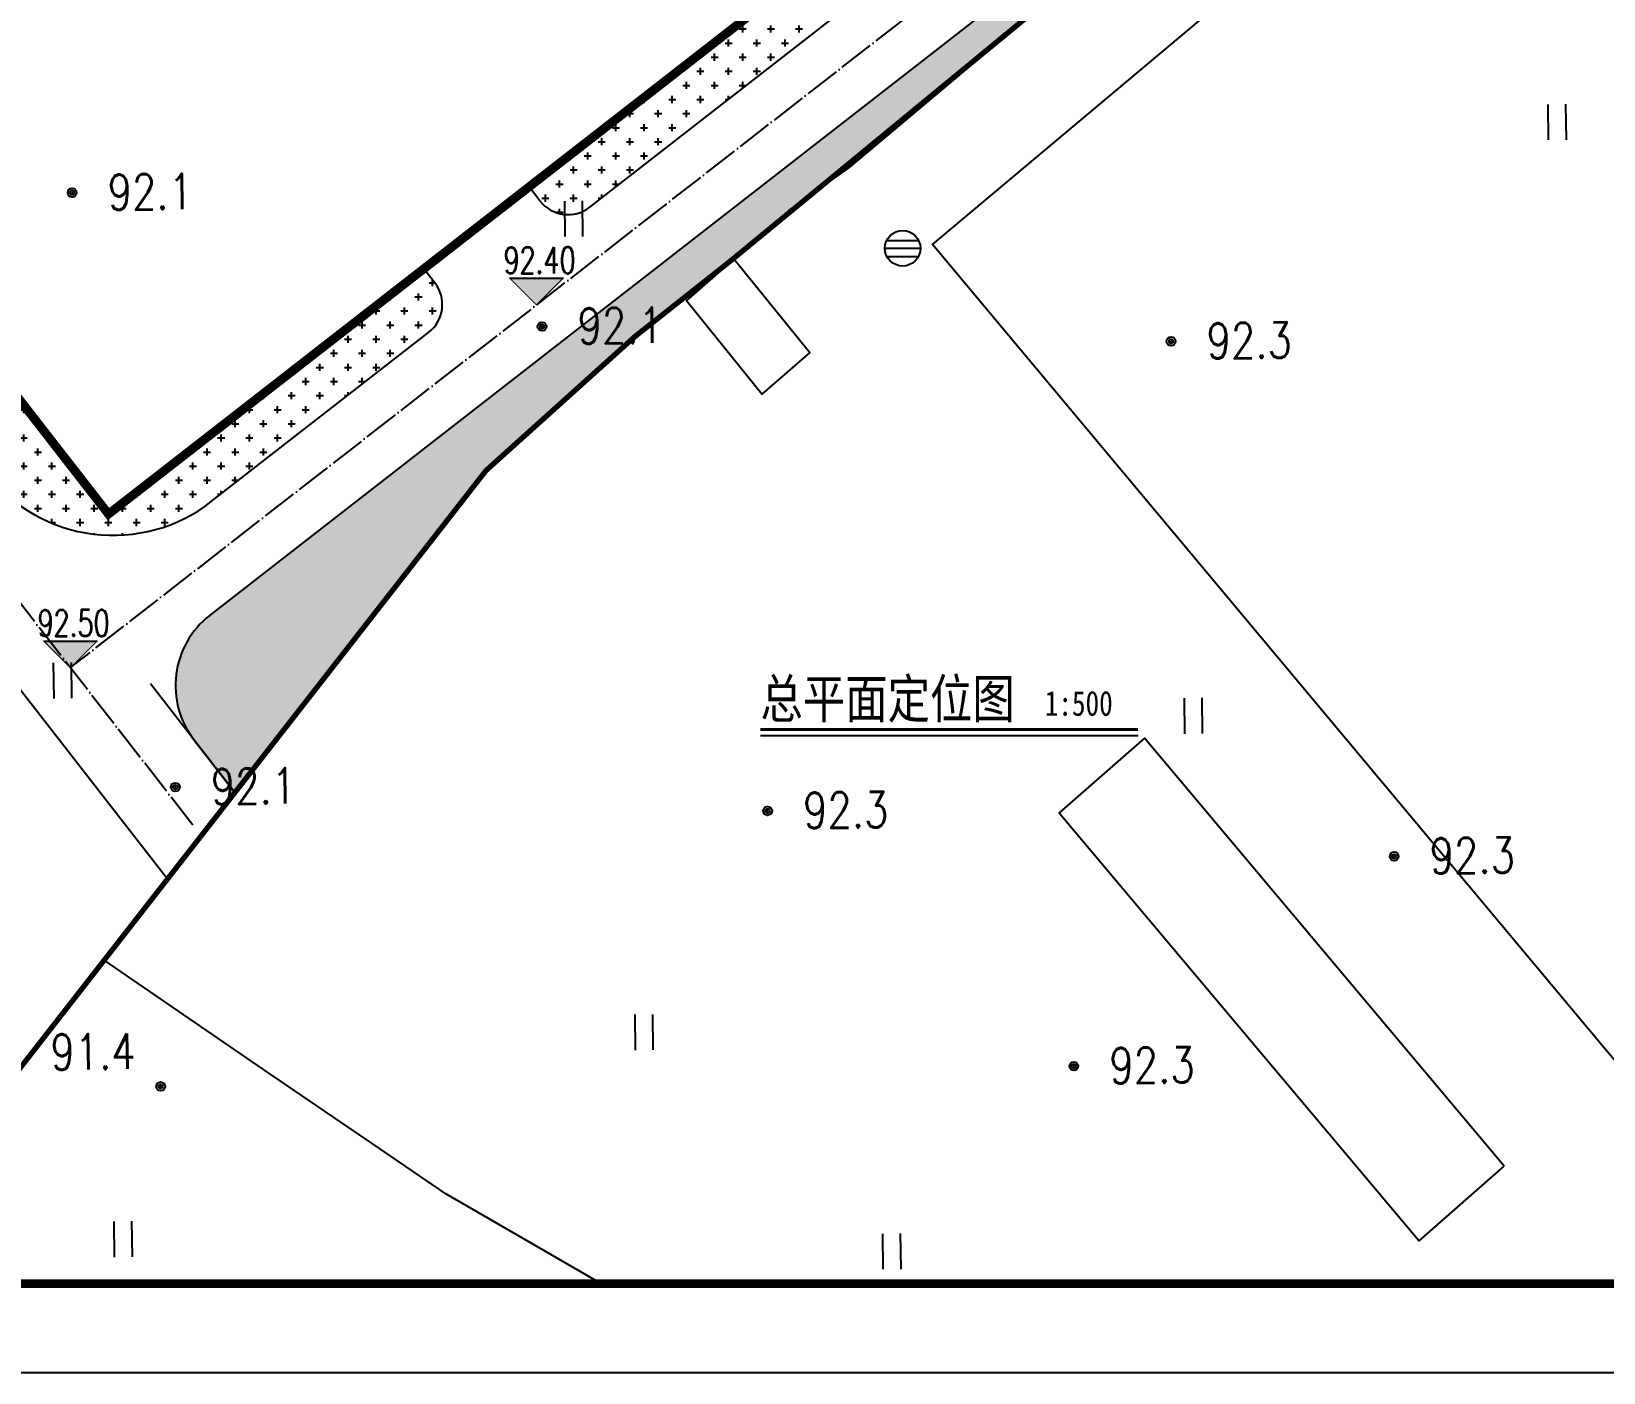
# Model space of a CAD drawing. Extents: x -266287 to 275962, y -324567 to 363765.
# Drawn here: x 116517 to 205038, y 153765 to 229255 of the extents above; entities that cross this region are included whole.
import ezdxf

# ---------------------------------------------------------------- set-up
doc = ezdxf.new("R2010")
doc.units = 0
doc.header["$LTSCALE"] = 1000
for name, pattern in [('8522', [4, 2, 2, 0]), ('DASH', [0.35, 0.25, -0.1]), ('DLJ', [2, 0, -2]), ('DOTE', [2.42, 2, -0.2, 0.02, -0.2])]:
    doc.linetypes.add(name, pattern=pattern)
doc.layers.get('0').update_dxf_attribs({"linetype": 'CONTINUOUS'})
for name, color, linetype in [('DIM_ELEV', 3, 'CONTINUOUS'), ('PUB_DIM', 3, 'CONTINUOUS'), ('PUB_TEXT', 7, 'CONTINUOUS'), ('PUB_TITLE', 4, 'CONTINUOUS'), ('图层1', 251, 'CONTINUOUS')]:
    doc.layers.add(name, color=color, linetype=linetype)
doc.styles.add('-黑体', font='simhei.ttf', dxfattribs={"width": 0.8})
doc.styles.add('_TCH_DIM', font='SIMPLEX', dxfattribs={"bigfont": 'GBCBIG'})
doc.styles.add('ROMANS', font='ROMANS.shx', dxfattribs={"width": 0.8})
pattern_1 = [(0, (0, 0), (793.75, 793.75), [396.875, -1190.625]), (90, (198.4, -198.4), (-793.75, 793.75), [396.875, -1190.625])]

# ---------------------------------------------------------------- blocks, each defined once
blk = doc.blocks.new('gc053')
for p, q in [((-1, 0), (1, 0)), ((-0.901, 0.434), (0.901, 0.434)), ((-0.884, -0.467), (0.884, -0.467))]:
    blk.add_line(p, q)
blk.add_circle((0, 0), 1)
blk = doc.blocks.new('9410')
for points in [[(-0.5, 2), (-0.5, 0)], [(0.5, 2), (0.5, 0)]]:
    blk.add_lwpolyline(points)
blk = doc.blocks.new('8310')
for radius in [0.25, 0.125]:
    blk.add_circle((0, 0), radius)

msp = doc.modelspace()

# ---------------------------------------------------------------- hatches: boundary and pattern name
h = msp.add_hatch()
h.set_pattern_fill('CROSS', color=3, scale=500, style=0)
h.set_pattern_definition(pattern_1)
edge = h.paths.add_edge_path()
edge.add_line((199160.71063, 255638.93682), (197923.77699, 250906.04242))
edge.add_line((197923.77699, 250906.04242), (150477.73021, 212064.69276))
edge.add_line((150477.73021, 212064.69276), (142115.30307, 204542.327))
edge.add_line((142115.30307, 204542.327), (127976.4675, 186415.12128))
edge.add_line((127976.4675, 186415.12128), (125597.04076, 189474.62265))
edge.add_arc((129440.30607, 192463.59605), 4868.74217, 126.3279798617, 217.8728197494, ccw=False)
edge.add_line((126556.03071, 196386.04502), (171932.59433, 231676.17834))
edge.add_line((171932.59433, 231676.17834), (194188.76758, 248985.18675))
edge.add_line((194188.76758, 248985.18675), (199160.71063, 255638.93682))
h = msp.add_hatch()
h.set_pattern_fill('CROSS', color=3, scale=500, style=0)
h.set_pattern_definition(pattern_1)
h.paths.add_polyline_path([(166945.07462, 234166.8203, -0.6240980166), (166541.59692, 234364.16415, -1), (167041.59692, 234364.16415, -0.2314527692), (166945.07462, 234166.8203), (180700.40534, 244829.17756, 0.4142135608), (181051.33452, 247635.74996), (180437.4237, 248425.12537), (144536.63077, 220504.46179), (145150.54161, 219715.08636, 0.41421356), (147957.11402, 219364.15721)])
h.paths.add_polyline_path([(169408.53822, 237675.50711), (172521.39492, 233672.95097), (174785.91558, 235434.10761), (171673.05889, 239436.66375)], flags=24)
h = msp.add_hatch()
h.set_pattern_fill('CROSS', color=3, scale=500, style=0)
h.set_pattern_definition(pattern_1)
h.paths.add_polyline_path([(138879.29696, 212304.18288, 0.4142135648), (139230.22612, 215110.75531), (138616.31529, 215900.13071), (120855.36882, 202087.13743), (115944.08233, 208402.14061), (114365.33153, 207174.31898, 0.4142135603), (114014.40235, 204367.74658, 0.4142135645), (126643.97826, 202788.56526)])
at = {"layer": 'DIM_ELEV'}
for points in [[(144953.07672, 213861.39963), (143453.07672, 215361.39963), (146453.07672, 215361.39963)], [(118714.8066, 193437.98482), (117214.8066, 194937.98482), (120214.8066, 194937.98482)]]:
    msp.add_hatch(color=0, dxfattribs=at).paths.add_polyline_path(points)

# ---------------------------------------------------------------- linework, layer by layer
at = {"color": 1, "linetype": 'DOTE'}
for p, q in [((192387.89626, 250751.67914), (118706.25051, 193448.19702)), ((125608.3413, 184573.38885), (77661.16769, 246224.55814))]:
    msp.add_line(p, q, dxfattribs=at)
for p, q in [((126556.03071, 196386.04502), (194188.76758, 248985.18675)), ((147957.11402, 219364.15721), (180700.40534, 244829.17756)), ((145150.54161, 219715.08636), (144536.63076, 220504.46181)), ((139230.22612, 215110.75531), (138616.31528, 215900.13072)), ((143453.07672, 215361.39963, -52221.25), (146453.07672, 215361.39963, -52221.25)), ((126643.97826, 202788.56526), (138879.29696, 212304.18288)), ((117214.8066, 194937.98482, -52221.25), (120214.8066, 194937.98482, -52221.25)), ((125678.7078, 189369.61397), (127971.01697, 186422.12972))]:
    msp.add_line(p, q)
at = {"color": 0, "linetype": 'Continuous'}
for p, q in [((120855.36882, 202087.13743), (120855.36881, 202087.13743)), ((127976.4675, 186415.12128), (123223.06453, 192527.11556))]:
    msp.add_line(p, q, dxfattribs=at)
at = {"color": 1, "linetype": 'DASH', "const_width": 300, "flags": 128}
msp.add_lwpolyline([(71430.30306, 225643.327), (94418.30306, 249598.327), (115720.30306, 266115.327), (152618.30307, 294799.327), (197681.73854, 329820.02229), (234198.782, 281233.1408), (228074.53196, 276093.08936), (222957.42839, 281844.29481), (217793.32774, 277387.29408), (219755.33335, 275174.29282), (213516.33113, 269697.29163), (208650.33, 265574.29435), (202008.33171, 259280.19263), (204841.53025, 256593.89426), (155876.23017, 216334.09288), (150477.73021, 212064.69276), (142115.30307, 204542.327), (113010.43171, 167227.37358)], close=True, dxfattribs=at)
at = {"linetype": 'Continuous', "const_width": 500, "flags": 128}
msp.add_lwpolyline([(91092.97272, 240356.05666), (174356.28956, 305111.36896), (204118.68565, 266842.44973), (120855.36882, 202087.13743)], close=True, dxfattribs=at)
at = {"color": 0, "linetype": 'Continuous', "flags": 128}
msp.add_lwpolyline([(124169.63715, 181536.59218), (79922.61796, 238430.04933, 0.4137468731), (75716.53562, 238959.37515), (67550.0294, 232629.0033)], format="xyb", dxfattribs=at)
at = {"const_width": 62.5}
for points in [[(144952.98255, 213862.6282), (146453.07672, 215361.39963), (143453.07672, 215361.39963), (144952.98255, 213860.73157)], [(118714.71242, 193439.2134), (120214.8066, 194937.98482), (117214.8066, 194937.98482), (118714.71242, 193437.31677)]]:
    msp.add_lwpolyline(points, dxfattribs=at)
for centre, radius, start, end in [((146729.2924, 220942.908), 2000, 217.8728209101, 307.87282044), ((137651.47534, 213882.93367), 2000, 307.8728204402, 37.8728209101), ((121118.78096, 209892.94383), 9000, 217.8728203138, 307.8728204402), ((129625.58477, 192439.16804), 5000, 127.8728204401, 217.8728206347)]:
    msp.add_arc(centre, radius, start, end)
at = {"layer": 'DIM_ELEV', "color": 0}
for p, q in [((143453.07672, 215361.39963, -52221.25), (146453.07672, 215361.39963, -52221.25)), ((117214.8066, 194937.98482, -52221.25), (120214.8066, 194937.98482, -52221.25))]:
    msp.add_line(p, q, dxfattribs=at)
at = {"layer": 'PUB_DIM', "const_width": 164.06332}
msp.add_lwpolyline([(157564.3168, 189967.29212), (178823.96894, 189967.29212)], dxfattribs=at)
at = {"layer": 'PUB_DIM'}
msp.add_lwpolyline([(157564.3168, 189615.72786), (178823.96894, 189615.72786)], dxfattribs=at)
at = {"layer": 'PUB_TITLE', "color": 7}
msp.add_lwpolyline([(-21038.44006, 153765.05878), (275961.55994, 153765.05878), (275961.55994, 363765.05878), (-21038.44006, 363765.05878)], close=True, dxfattribs=at)
at = {"layer": 'PUB_TITLE', "const_width": 500}
msp.add_lwpolyline([(-8538.44006, 158765.05878), (270961.55994, 158765.05878), (270961.55994, 358765.05878), (-8538.44006, 358765.05878)], close=True, dxfattribs=at)
at = {"layer": '图层1', "linetype": 'Continuous', "elevation": 89496.37701, "flags": 128}
for points in [[(153395.00305, 214098.427), (159158.90305, 219179.427), (162593.80305, 221623.427), (197973.80305, 251314.427), (199855.20305, 258169.327), (212848.70305, 270305.927), (228285.07582, 276778.78074), (250121.09231, 295041.77702)], [(249914.28571, 207552.80322), (206106.40305, 170808.727), (167248.30305, 217269.127), (232303.30305, 271834.327), (249914.28571, 250777.88578)]]:
    msp.add_lwpolyline(points, dxfattribs=at)
for points in [[(156085.60305, 216439.927), (160339.20305, 211186.927), (157648.60305, 208845.427), (153395.00305, 214098.427)], [(199449.30305, 165387.827), (179186.40305, 189482.227), (174389.60305, 185274.027), (194652.50305, 161179.627)]]:
    msp.add_lwpolyline(points, close=True, dxfattribs=at)
at = {"layer": '图层1', "linetype": 'Continuous', "elevation": 89496.37701}
for points in [[(136115.41629, 166373.74238), (129586.56256, 170830.66621), (120616.44071, 176978.93263)], [(148610.92009, 158765.05879), (139851.86933, 163823.05088), (136115.41629, 166373.74238)]]:
    msp.add_lwpolyline(points, dxfattribs=at)
msp.add_lwpolyline([(136115.41629, 166373.74238), (136115.41629, 166373.74238)], close=True, dxfattribs=at)
msp.add_lwpolyline([(136115.41629, 166373.74238), (136115.41629, 166373.74238)], close=True, dxfattribs=at)
at = {"layer": '图层1'}
for p in [(118806.80971, 220179.64698, 276474.67701), (145269.61919, 212647.91414, 276474.67701), (180686.5347, 211810.35387, 276654.67701), (124617.06937, 186718.36003, 276474.67701), (157966.5515, 185379.98464, 276654.67701), (193247.04987, 182817.47012, 276654.67701), (175212.09347, 171012.27319, 276654.67701), (123789.93829, 169870.69145, 275754.67701)]:
    msp.add_point(p, dxfattribs=at)

# ---------------------------------------------------------------- block references
at = {"layer": '图层1', "linetype": '8522', "xscale": 999.9999999999999, "yscale": 1000, "zscale": 1000, "rotation": 0.6726110424307647}
for p in [(202424.11458, 223152.38952, 184334.67701), (147053.40261, 217713.38469, 184334.67701), (118272.51928, 191720.34511, 184334.67701), (181942.96402, 189731.27318, 184334.67701), (151012.86448, 171922.65141, 184334.67701)]:
    msp.add_blockref('9410', p, dxfattribs=at)
at = {"layer": '图层1', "xscale": 999.9999999999999, "yscale": 1000, "zscale": 1000, "rotation": 0.6726110424307647}
for p in [(118806.80971, 220179.64698, 276474.67701), (145269.61919, 212647.91414, 276474.67701), (180686.5347, 211810.35387, 276654.67701), (124617.06937, 186718.36003, 276474.67701), (157966.5515, 185379.98464, 276654.67701), (193247.04987, 182817.47012, 276654.67701), (175212.09347, 171012.27319, 276654.67701), (123789.93829, 169870.69145, 275754.67701)]:
    msp.add_blockref('8310', p, dxfattribs=at)
at = {"layer": '图层1', "linetype": 'Continuous', "xscale": 1000, "yscale": 1000, "zscale": 1000}
msp.add_blockref('gc053', (165570.90305, 217050.227, 182969.67701), dxfattribs=at)
at = {"layer": '图层1', "linetype": 'DLJ', "xscale": 999.9999999999999, "yscale": 1000, "zscale": 1000, "rotation": 0.6726110424307647}
for p in [(121681.337, 160272.98069, 184334.67701), (164963.94925, 159581.59471, 184334.67701)]:
    msp.add_blockref('9410', p, dxfattribs=at)

# ---------------------------------------------------------------- texts
at = {"color": 4, "style": '-黑体', "width": 0.8}
msp.add_text('总平面定位图', height=2187.510938, dxfattribs=at).set_placement((157564.3168, 190600.10778))
at = {"layer": 'PUB_TEXT', "color": 0, "style": '_TCH_DIM', "width": 0.705882}
for s, p in [('92.40', (143103.07672, 215632.84264, -52221.25)), ('92.50', (116864.80659, 195209.42783, -52221.25))]:
    msp.add_text(s, height=1487.5, rotation=0.0000000147, dxfattribs=at).set_placement(p)
at = {"layer": 'PUB_TEXT', "style": '-黑体', "width": 0.8}
msp.add_text('1:500', height=1406.257031, dxfattribs=at).set_placement((173575.01005, 190732.31603))
at = {"layer": '图层1', "style": 'ROMANS', "width": 0.8}
for s, p in [('92.1', (120818.41091, 219203.1939, 89496.37701)), ('92.1', (147281.22038, 211671.46106, 89496.37701)), ('92.3', (182698.1359, 210833.90079, 89496.37701)), ('92.1', (126628.67057, 185741.90695, 89496.37701)), ('92.3', (159978.1527, 184403.53156, 89496.37701)), ('92.3', (195258.65106, 181841.01704, 89496.37701)), ('91.4', (117598.40664, 170801.1937, 89496.37701)), ('92.3', (177223.69467, 170035.82011, 89496.37701))]:
    msp.add_text(s, height=2000, rotation=0.6726110408, dxfattribs=at).set_placement(p)

doc.saveas('drawing.dxf')
